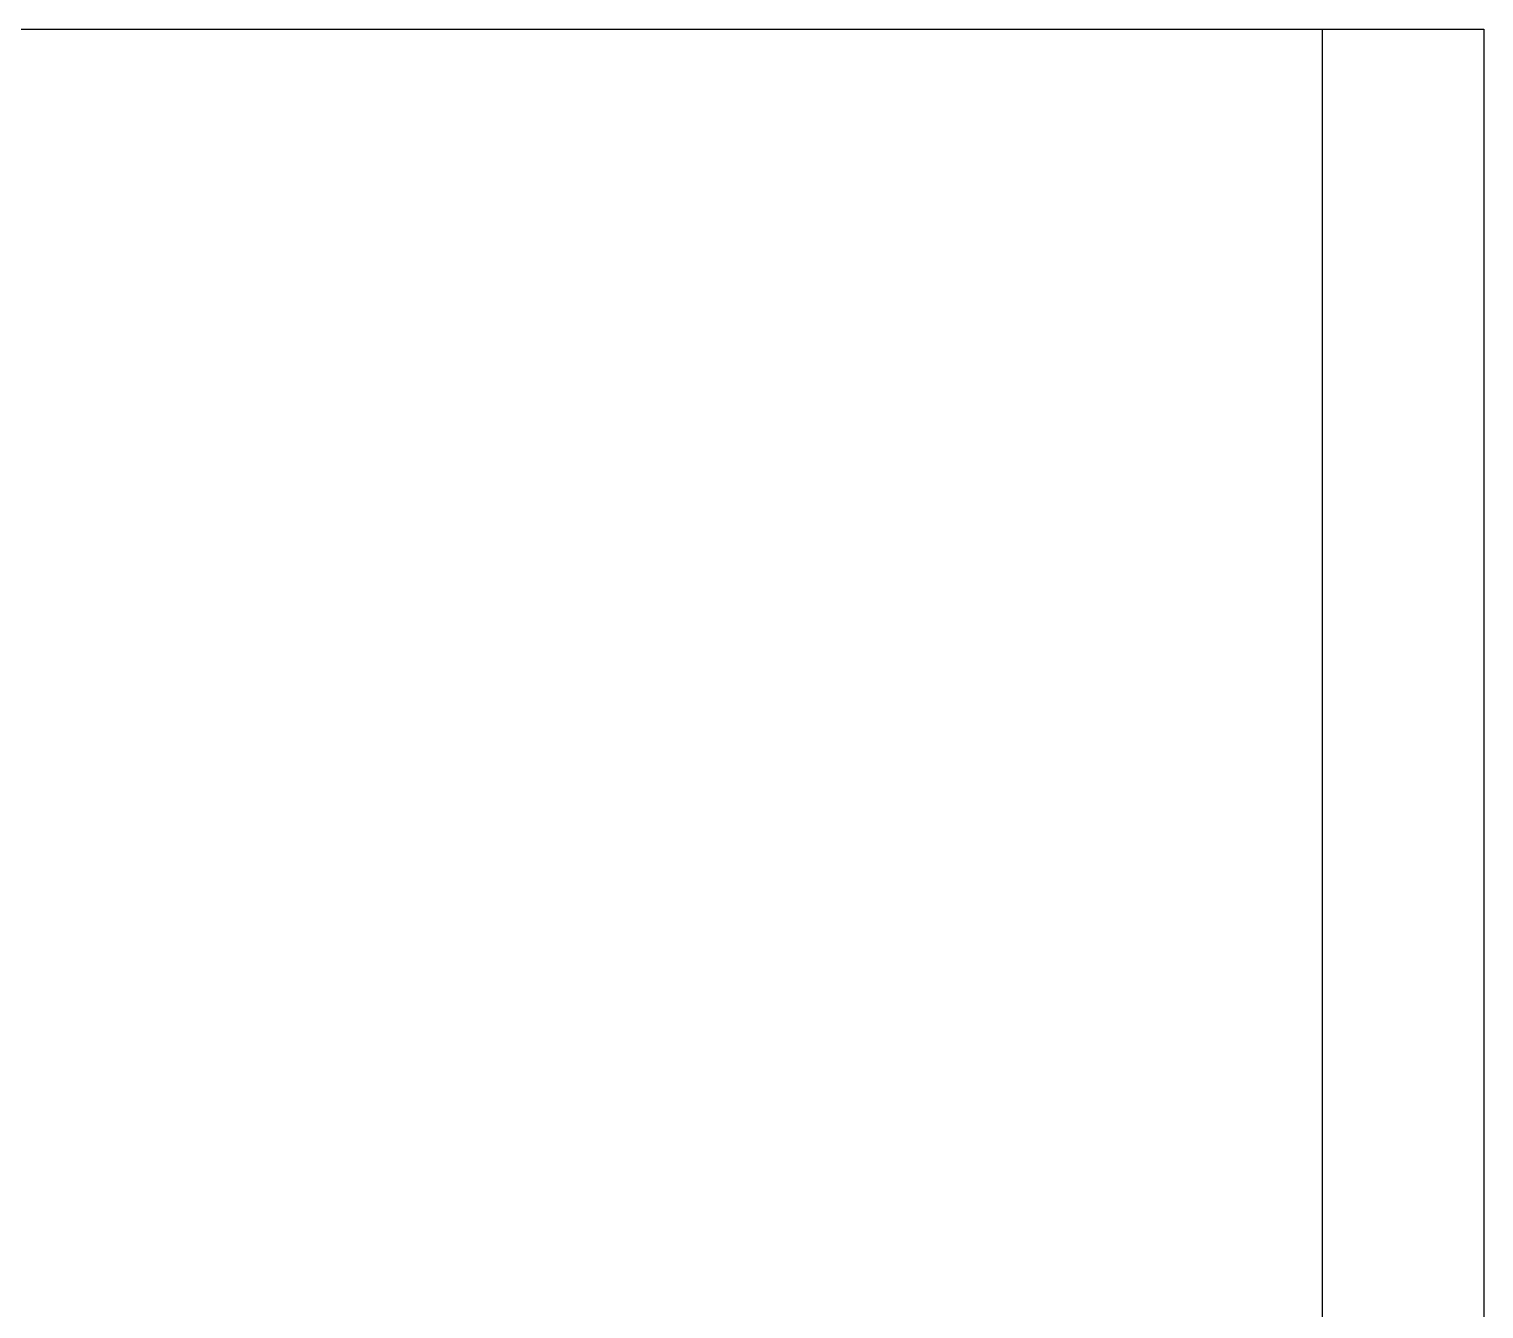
# Model space of a CAD drawing. Extents: x 1635833 to 4277885, y 16914845 to 35313750.
# Drawn here: x 2209669.4 to 2209800.3, y 17885168 to 17885283.1 of the extents above; entities that cross this region are included whole.
import ezdxf

# ---------------------------------------------------------------- set-up
doc = ezdxf.new("R2010")
doc.units = 0
doc.header["$LTSCALE"] = 1000
doc.header["$MEASUREMENT"] = 0
doc.layers.get('Defpoints').update_dxf_attribs({"color": 250})
doc.layers.add('图框', color=4, linetype='Continuous')
doc.styles.add('DIM_FONT', font='SIMPLEX', dxfattribs={"width": 0.7, "bigfont": 'GBCBIG'})
doc.dimstyles.new('DIMN150', dxfattribs={"dimscale": 1.5, "dimtxt": 300, "dimasz": 100, "dimexe": 250, "dimexo": 300, "dimgap": 150, "dimtad": 1, "dimdec": 0, "dimzin": 0, "dimdsep": 46, "dimtxsty": 'DIM_FONT', "dimblk": 'ARCHTICK', "dimcen": 0.09, "dimclrt": 7, "dimazin": 2, "dimtfac": 1, "dimtdec": 0, "dimtix": 1, "dimtmove": 2, "dimatfit": 3, "dimldrblk": 'ARCHTICK', "dimfxl": 0, "dimtolj": 1, "dimtzin": 0, "dimarcsym": 0})

# ---------------------------------------------------------------- blocks, each defined once
blk = doc.blocks.new('_ArchTick')
at = {"color": 0, "linetype": 'ByBlock', "const_width": 0.4}
blk.add_lwpolyline([(-0.5, -0.5), (0.5, 0.5)], dxfattribs=at)
blk = doc.blocks.new('*D26')
at = {"layer": 'Defpoints', "color": 0, "linetype": 'Continuous'}
for p in [(-3643696.658795173, 1109066.101409193), (-3647237.641766723, 1108888.496462017), (-3646608.942197162, 1106614.058034815), (-3647237.641766723, 1106229.850958012), (-3647033.563414936, 1105729.196789424)]:
    blk.add_point(p, dxfattribs=at)
at = {"layer": '图框', "color": 0, "linetype": 'Continuous', "lineweight": -2}
blk.add_arc((-3647237.641766723, 1105525.118437636), 1257.399139123694, 45.00000000005411, 89.99999999999945, dxfattribs=at)
at = {"layer": '图框', "color": 0, "linetype": 'Continuous', "lineweight": -2, "xscale": 150, "yscale": 150, "zscale": 150}
for p, rotation in [((-3647237.641766723, 1106782.51757676), 179.9999999999994), ((-3646348.526308791, 1106414.23389557), 315.0000000000541)]:
    blk.add_blockref('_ArchTick', p, dxfattribs=dict(at, rotation=rotation))
at = {"layer": '图框', "color": 7, "linetype": 'Continuous', "insert": (-3646584.248403746, 1107102.5495561), "char_height": 450, "attachment_point": 5, "rotation": 337.5000000000264, "style": 'DIM_FONT'}
blk.add_mtext('\\A1;45°', dxfattribs=at)
blk = doc.blocks.new('抗震大样1')
at = {"color": 2, "linetype": 'Continuous'}
for p, q in [((2257.901853601448, -426.6520565391984), (2631.773877603002, -426.6520565391984)), ((2611.003209599759, -426.6520565391984), (2611.003209599759, -3085.297560543753)), ((2631.773877603002, -426.6520565391984), (2631.773877603002, -3085.297560543753))]:
    blk.add_line(p, q, dxfattribs=at)
at = {"layer": '图框', "linetype": 'Continuous'}
dim = blk.add_angular_dim_2l(base=(3260.473447164055, -2701.090483741136), line1=((6172.756849152967, -249.0471093629021), (2835.852229389828, -3585.951729132095)), line2=((2631.773877603002, -426.6520565391984), (2631.773877603002, -3085.297560543753)), dimstyle='DIMN150', dxfattribs=at)
dim.commit()
dim.dimension.update_dxf_attribs({"geometry": '*D26', "text_midpoint": (3285.167240580078, -2212.598962455522), "insert": (3649869.415644326, -1109315.148518556)})

msp = doc.modelspace()

# ---------------------------------------------------------------- block references
at = {"xscale": 0.7, "yscale": 0.7, "zscale": 0.7}
msp.add_blockref('抗震大样1', (2207958.033858371, 17885581.71706331), dxfattribs=at)

doc.saveas('drawing.dxf')
